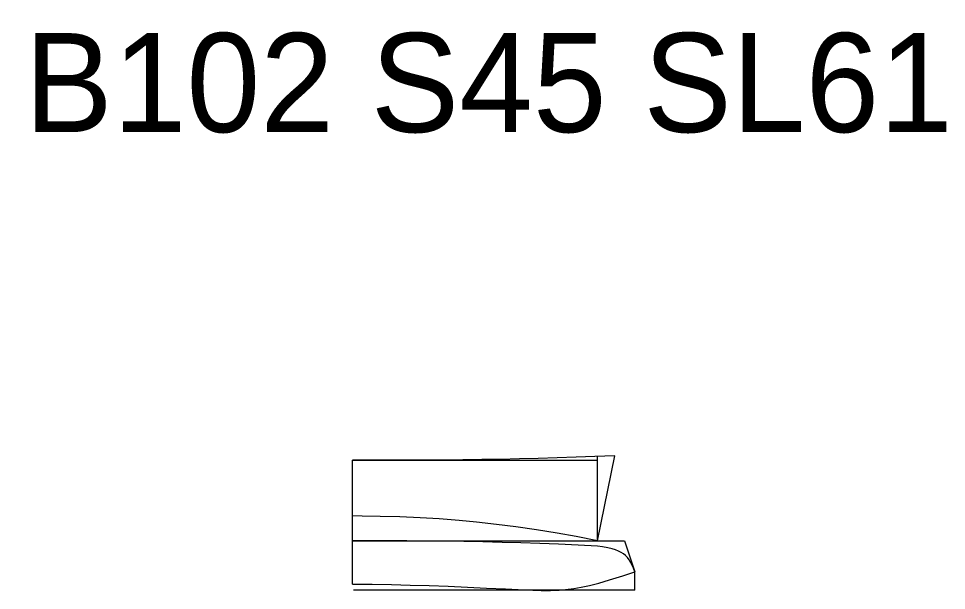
# Model space of a CAD drawing. Extents: x -2456 to 164, y -6201 to 32.
# Drawn here: x -585 to 164, y -429 to 32 of the extents above; entities that cross this region are included whole.
import ezdxf

# ---------------------------------------------------------------- set-up
doc = ezdxf.new("R2010")
doc.units = 0
doc.layers.add('1', color=7, linetype='ByLayer', lineweight=5, true_color=0xffffff)
doc.layers.add('8', color=7, linetype='ByLayer', lineweight=5, true_color=0xffffff)
doc.styles.add('textstyle44', font='')
doc.styles.get('textstyle44').set_extended_font_data('textstyle55')

msp = doc.modelspace()

# ---------------------------------------------------------------- linework, layer by layer
at = {"layer": '8'}
for points in [[(-104.027643, -320.788727), (-120.05216, -321.38263), (-135.300324, -321.931973), (-150.549639, -322.446873), (-165.800457, -322.907372), (-180.932001, -323.291567), (-196.186445, -323.601112), (-211.442381, -323.840936), (-226.699502, -324.019807), (-241.957475, -324.146496), (-257.215976, -324.229769), (-272.474672, -324.278398), (-287.733267, -324.301149), (-302.908411, -324.306805), (-315.756378, -324.306641)], [(-104.027643, -320.788727), (-120.05216, -321.382615), (-135.300324, -321.931964), (-150.549639, -322.446881), (-165.800457, -322.907401), (-180.932001, -323.291612), (-196.186445, -323.601163), (-211.442381, -323.840987), (-226.699502, -324.019853), (-241.957475, -324.146534), (-257.215976, -324.229801), (-272.474672, -324.278424), (-287.733267, -324.301176), (-302.908411, -324.306838), (-315.756378, -324.306641)], [(-104.027643, -320.788727), (-120.05216, -321.38263), (-135.300324, -321.931973), (-150.549639, -322.446873), (-165.800457, -322.907372), (-180.932001, -323.291567), (-196.186445, -323.601112), (-211.442381, -323.840936), (-226.699502, -324.019807), (-241.957475, -324.146496), (-257.215976, -324.229769), (-272.474672, -324.278398), (-287.733267, -324.301149), (-302.908411, -324.306805), (-315.756378, -324.306641)], [(-104.027643, -320.788727), (-120.05216, -321.38263), (-135.300324, -321.931973), (-150.549639, -322.446873), (-165.800457, -322.907372), (-180.932001, -323.291567), (-196.186445, -323.601112), (-211.442381, -323.840936), (-226.699502, -324.019807), (-241.957475, -324.146496), (-257.215976, -324.229769), (-272.474672, -324.278398), (-287.733267, -324.301149), (-302.908411, -324.306805), (-315.756378, -324.306641)], [(-104.027643, -320.788727), (-120.05216, -321.38263), (-135.300324, -321.931973), (-150.549639, -322.446873), (-165.800457, -322.907372), (-180.932001, -323.291567), (-196.186445, -323.601112), (-211.442381, -323.840936), (-226.699502, -324.019807), (-241.957475, -324.146496), (-257.215976, -324.229769), (-272.474672, -324.278398), (-287.733267, -324.301149), (-302.908411, -324.306805), (-315.756378, -324.306641)], [(-104.027643, -320.788727), (-120.05216, -321.38263), (-135.300324, -321.931973), (-150.549639, -322.446873), (-165.800457, -322.907372), (-180.932001, -323.291567), (-196.186445, -323.601112), (-211.442381, -323.840936), (-226.699502, -324.019807), (-241.957475, -324.146496), (-257.215976, -324.229769), (-272.474672, -324.278398), (-287.733267, -324.301149), (-302.908411, -324.306805), (-315.756378, -324.306641)], [(-117.972956, -389.306183), (-104.027643, -320.788727)], [(-117.972956, -389.306183), (-104.027643, -320.788727)], [(-117.972956, -389.306183), (-104.027643, -320.788727)], [(-117.972956, -389.306183), (-104.027643, -320.788727)], [(-117.972956, -389.306183), (-104.027643, -320.788727)], [(-117.972956, -389.306183), (-104.027643, -320.788727)], [(-117.972956, -389.306183), (-117.972956, -321.305542)], [(-117.972956, -389.306183), (-117.972956, -321.305542)], [(-117.972956, -389.306183), (-117.972956, -321.305542)], [(-117.972956, -389.306183), (-117.972956, -321.305542)], [(-117.972956, -389.306183), (-117.972956, -321.305542)], [(-117.972956, -389.306183), (-117.972956, -321.305542)], [(-315.756378, -369.306335), (-315.756378, -353.567884), (-315.756378, -338.544372), (-315.756378, -324.306793)], [(-315.756378, -324.306793), (-117.972956, -324.306793)], [(-315.756378, -369.306335), (-315.756378, -353.567884), (-315.756378, -338.544372), (-315.756378, -324.306793)], [(-315.756378, -324.306793), (-117.972956, -324.306793)], [(-315.756378, -369.306335), (-315.756378, -353.567884), (-315.756378, -338.544372), (-315.756378, -324.306793)], [(-315.756378, -324.306793), (-117.972956, -324.306793)], [(-315.756378, -369.306335), (-315.756378, -353.567884), (-315.756378, -338.544372), (-315.756378, -324.306793)], [(-315.756378, -324.306793), (-117.972956, -324.306793)], [(-315.756378, -369.306335), (-315.756378, -353.567884), (-315.756378, -338.544372), (-315.756378, -324.306793)], [(-315.756378, -324.306793), (-117.972956, -324.306793)], [(-315.756378, -369.306335), (-315.756378, -353.567884), (-315.756378, -338.544372), (-315.756378, -324.306793)], [(-315.756378, -324.306793), (-117.972956, -324.306793)], [(-117.972937, -389.306183), (-135.124481, -386.01575), (-150.509371, -383.30968), (-167.299722, -380.588996), (-183.966867, -378.136645), (-199.484755, -376.096985), (-215.5228, -374.269643), (-229.648069, -372.933697), (-245.702859, -371.721813), (-261.148264, -370.815014), (-277.474436, -370.095558), (-293.345033, -369.611347), (-307.800651, -369.354835), (-315.756378, -369.306335)], [(-315.756378, -424.306755), (-315.756378, -408.853527), (-315.756378, -393.74579), (-315.756378, -378.678831), (-315.756378, -369.306335)], [(-117.972937, -389.306183), (-135.124481, -386.015756), (-150.509371, -383.30969), (-167.299722, -380.589009), (-183.966867, -378.136661), (-199.484755, -376.097003), (-215.5228, -374.269662), (-229.648069, -372.933715), (-245.702859, -371.72183), (-261.148264, -370.815029), (-277.474436, -370.095569), (-293.345033, -369.611354), (-307.800651, -369.354838), (-315.756378, -369.306335)], [(-315.756378, -424.306755), (-315.756378, -408.853527), (-315.756378, -393.74579), (-315.756378, -378.678831), (-315.756378, -369.306335)], [(-117.972937, -389.306183), (-135.124481, -386.01575), (-150.509371, -383.30968), (-167.299722, -380.588996), (-183.966867, -378.136645), (-199.484755, -376.096985), (-215.5228, -374.269643), (-229.648069, -372.933697), (-245.702859, -371.721813), (-261.148264, -370.815014), (-277.474436, -370.095558), (-293.345033, -369.611347), (-307.800651, -369.354835), (-315.756378, -369.306335)], [(-315.756378, -424.306755), (-315.756378, -408.853527), (-315.756378, -393.74579), (-315.756378, -378.678831), (-315.756378, -369.306335)], [(-117.972937, -389.306183), (-135.124481, -386.01575), (-150.509371, -383.30968), (-167.299722, -380.588996), (-183.966867, -378.136645), (-199.484755, -376.096985), (-215.5228, -374.269643), (-229.648069, -372.933697), (-245.702859, -371.721813), (-261.148264, -370.815014), (-277.474436, -370.095558), (-293.345033, -369.611347), (-307.800651, -369.354835), (-315.756378, -369.306335)], [(-315.756378, -424.306755), (-315.756378, -408.853527), (-315.756378, -393.74579), (-315.756378, -378.678831), (-315.756378, -369.306335)], [(-117.972937, -389.306183), (-135.124481, -386.01575), (-150.509371, -383.30968), (-167.299722, -380.588996), (-183.966867, -378.136645), (-199.484755, -376.096985), (-215.5228, -374.269643), (-229.648069, -372.933697), (-245.702859, -371.721813), (-261.148264, -370.815014), (-277.474436, -370.095558), (-293.345033, -369.611347), (-307.800651, -369.354835), (-315.756378, -369.306335)], [(-315.756378, -424.306755), (-315.756378, -408.853527), (-315.756378, -393.74579), (-315.756378, -378.678831), (-315.756378, -369.306335)], [(-117.972937, -389.306183), (-135.124481, -386.01575), (-150.509371, -383.30968), (-167.299722, -380.588996), (-183.966867, -378.136645), (-199.484755, -376.096985), (-215.5228, -374.269643), (-229.648069, -372.933697), (-245.702859, -371.721813), (-261.148264, -370.815014), (-277.474436, -370.095558), (-293.345033, -369.611347), (-307.800651, -369.354835), (-315.756378, -369.306335)], [(-315.756378, -424.306755), (-315.756378, -408.853527), (-315.756378, -393.74579), (-315.756378, -378.678831), (-315.756378, -369.306335)], [(-117.972937, -393.808899), (-133.692739, -392.854396), (-149.347745, -392.0539), (-164.577969, -391.460797), (-179.951949, -391.009317), (-195.014266, -390.630906), (-210.390452, -390.288654), (-225.753093, -389.995166), (-241.131301, -389.748468), (-256.479225, -389.54767), (-271.858644, -389.402363), (-287.287877, -389.322224), (-302.200083, -389.294648), (-315.756378, -389.306335)], [(-117.972937, -393.808899), (-133.692739, -392.854396), (-149.347745, -392.0539), (-164.577969, -391.460797), (-179.951949, -391.009317), (-195.014266, -390.630906), (-210.390452, -390.288654), (-225.753093, -389.995166), (-241.131301, -389.748468), (-256.479225, -389.54767), (-271.858644, -389.402363), (-287.287877, -389.322224), (-302.200083, -389.294648), (-315.756378, -389.306335)], [(-117.972937, -393.808899), (-133.692739, -392.854396), (-149.347745, -392.0539), (-164.577969, -391.460797), (-179.951949, -391.009317), (-195.014266, -390.630906), (-210.390452, -390.288654), (-225.753093, -389.995166), (-241.131301, -389.748468), (-256.479225, -389.54767), (-271.858644, -389.402363), (-287.287877, -389.322224), (-302.200083, -389.294648), (-315.756378, -389.306335)], [(-117.972937, -393.808899), (-133.692739, -392.854396), (-149.347745, -392.0539), (-164.577969, -391.460797), (-179.951949, -391.009317), (-195.014266, -390.630906), (-210.390452, -390.288654), (-225.753093, -389.995166), (-241.131301, -389.748468), (-256.479225, -389.54767), (-271.858644, -389.402363), (-287.287877, -389.322224), (-302.200083, -389.294648), (-315.756378, -389.306335)], [(-117.972937, -393.808899), (-133.692739, -392.854396), (-149.347745, -392.0539), (-164.577969, -391.460797), (-179.951949, -391.009317), (-195.014266, -390.630906), (-210.390452, -390.288654), (-225.753093, -389.995166), (-241.131301, -389.748468), (-256.479225, -389.54767), (-271.858644, -389.402363), (-287.287877, -389.322224), (-302.200083, -389.294648), (-315.756378, -389.306335)], [(-117.972937, -393.808899), (-133.692742, -392.85438), (-149.347746, -392.053878), (-164.577963, -391.460781), (-179.95194, -391.00932), (-195.014264, -390.630936), (-210.390458, -390.288699), (-225.753094, -389.995191), (-241.131291, -389.748472), (-256.479214, -389.547699), (-271.858637, -389.402431), (-287.287874, -389.322299), (-302.200082, -389.294696), (-315.756378, -389.306335)], [(-315.756378, -389.306335), (-96.229963, -389.306335)], [(-315.756378, -389.306335), (-96.229963, -389.306335)], [(-315.756378, -389.306335), (-96.229963, -389.306335)], [(-315.756378, -389.306335), (-96.229963, -389.306335)], [(-315.756378, -389.306335), (-96.229963, -389.306335)], [(-315.756378, -389.306335), (-96.229963, -389.306335)], [(-96.229963, -389.306335), (-87.755671, -414.30706)], [(-96.229963, -389.306335), (-87.755671, -414.30706)], [(-96.229963, -389.306335), (-87.755671, -414.30706)], [(-96.229963, -389.306335), (-87.755671, -414.30706)], [(-96.229963, -389.306335), (-87.755671, -414.30706)], [(-96.229963, -389.306335), (-87.755671, -414.30706)], [(-87.755671, -414.30706), (-89.548414, -409.974035), (-90.979919, -407.122401), (-92.414157, -404.777876), (-93.865759, -402.849902), (-95.354002, -401.263817), (-96.956431, -399.916365), (-98.806083, -398.691332), (-100.925373, -397.590611), (-103.371974, -396.605803), (-106.25061, -395.72709), (-109.676242, -394.958645), (-114.029886, -394.266001), (-117.972937, -393.808899)], [(-87.755671, -414.30706), (-89.548411, -409.974049), (-90.979913, -407.12242), (-92.414159, -404.777856), (-93.865769, -402.8499), (-95.353994, -401.263851), (-96.956432, -399.916428), (-98.806081, -398.691378), (-100.92538, -397.590614), (-103.37197, -396.605738), (-106.250614, -395.727068), (-109.67625, -394.958638), (-114.029884, -394.265969), (-117.972937, -393.808899)], [(-87.755671, -414.30706), (-89.548414, -409.974035), (-90.979919, -407.122401), (-92.414157, -404.777876), (-93.865759, -402.849902), (-95.354002, -401.263817), (-96.956431, -399.916365), (-98.806083, -398.691332), (-100.925373, -397.590611), (-103.371974, -396.605803), (-106.25061, -395.72709), (-109.676242, -394.958645), (-114.029886, -394.266001), (-117.972937, -393.808899)], [(-87.755671, -414.30706), (-89.548414, -409.974035), (-90.979919, -407.122401), (-92.414157, -404.777876), (-93.865759, -402.849902), (-95.354002, -401.263817), (-96.956431, -399.916365), (-98.806083, -398.691332), (-100.925373, -397.590611), (-103.371974, -396.605803), (-106.25061, -395.72709), (-109.676242, -394.958645), (-114.029886, -394.266001), (-117.972937, -393.808899)], [(-87.755671, -414.30706), (-89.548414, -409.974035), (-90.979919, -407.122401), (-92.414157, -404.777876), (-93.865759, -402.849902), (-95.354002, -401.263817), (-96.956431, -399.916365), (-98.806083, -398.691332), (-100.925373, -397.590611), (-103.371974, -396.605803), (-106.25061, -395.72709), (-109.676242, -394.958645), (-114.029886, -394.266001), (-117.972937, -393.808899)], [(-87.755671, -414.30706), (-89.548414, -409.974035), (-90.979919, -407.122401), (-92.414157, -404.777876), (-93.865759, -402.849902), (-95.354002, -401.263817), (-96.956431, -399.916365), (-98.806083, -398.691332), (-100.925373, -397.590611), (-103.371974, -396.605803), (-106.25061, -395.72709), (-109.676242, -394.958645), (-114.029886, -394.266001), (-117.972937, -393.808899)], [(-315.756378, -424.306755), (-299.856009, -424.469597), (-284.240122, -424.72316), (-269.125515, -425.057455), (-253.901381, -425.500059), (-238.395981, -426.080801), (-223.022362, -426.756242), (-207.643024, -427.483882), (-192.248162, -428.216978), (-176.827967, -428.908786), (-163.480953, -429.379451), (-155.768681, -429.420341), (-148.932962, -429.191634), (-143.72225, -428.79284), (-136.94202, -427.933504), (-131.041332, -426.896187), (-124.337413, -425.436524), (-116.850392, -423.514061), (-108.152896, -420.989009), (-97.550093, -417.626963), (-87.755671, -414.30706)], [(-315.756378, -424.306755), (-299.856009, -424.469597), (-284.240123, -424.72316), (-269.125518, -425.057455), (-253.901386, -425.500059), (-238.395988, -426.080802), (-223.022372, -426.756244), (-207.643036, -427.483888), (-192.248174, -428.216992), (-176.827979, -428.908814), (-163.480961, -429.379495), (-155.768687, -429.420395), (-148.932966, -429.191696), (-143.722252, -428.792907), (-136.942021, -427.933575), (-131.041332, -426.89626), (-124.337413, -425.436596), (-116.850392, -423.514128), (-108.152896, -420.989062), (-97.550093, -417.626992), (-87.755671, -414.30706)], [(-315.756378, -424.306755), (-299.856009, -424.469597), (-284.240122, -424.72316), (-269.125515, -425.057455), (-253.901381, -425.500059), (-238.395981, -426.080801), (-223.022362, -426.756242), (-207.643024, -427.483882), (-192.248162, -428.216978), (-176.827967, -428.908786), (-163.480953, -429.379451), (-155.768681, -429.420341), (-148.932962, -429.191634), (-143.72225, -428.79284), (-136.94202, -427.933504), (-131.041332, -426.896187), (-124.337413, -425.436524), (-116.850392, -423.514061), (-108.152896, -420.989009), (-97.550093, -417.626963), (-87.755671, -414.30706)], [(-315.756378, -424.306755), (-299.856009, -424.469597), (-284.240122, -424.72316), (-269.125515, -425.057455), (-253.901381, -425.500059), (-238.395981, -426.080801), (-223.022362, -426.756242), (-207.643024, -427.483882), (-192.248162, -428.216978), (-176.827967, -428.908786), (-163.480953, -429.379451), (-155.768681, -429.420341), (-148.932962, -429.191634), (-143.72225, -428.79284), (-136.94202, -427.933504), (-131.041332, -426.896187), (-124.337413, -425.436524), (-116.850392, -423.514061), (-108.152896, -420.989009), (-97.550093, -417.626963), (-87.755671, -414.30706)], [(-315.756378, -424.306755), (-299.856009, -424.469597), (-284.240122, -424.72316), (-269.125515, -425.057455), (-253.901381, -425.500059), (-238.395981, -426.080801), (-223.022362, -426.756242), (-207.643024, -427.483882), (-192.248162, -428.216978), (-176.827967, -428.908786), (-163.480953, -429.379451), (-155.768681, -429.420341), (-148.932962, -429.191634), (-143.72225, -428.79284), (-136.94202, -427.933504), (-131.041332, -426.896187), (-124.337413, -425.436524), (-116.850392, -423.514061), (-108.152896, -420.989009), (-97.550093, -417.626963), (-87.755671, -414.30706)], [(-315.756378, -424.306755), (-299.856009, -424.469597), (-284.240122, -424.72316), (-269.125515, -425.057455), (-253.901381, -425.500059), (-238.395981, -426.080801), (-223.022362, -426.756242), (-207.643024, -427.483882), (-192.248162, -428.216978), (-176.827967, -428.908786), (-163.480953, -429.379451), (-155.768681, -429.420341), (-148.932962, -429.191634), (-143.72225, -428.79284), (-136.94202, -427.933504), (-131.041332, -426.896187), (-124.337413, -425.436524), (-116.850392, -423.514061), (-108.152896, -420.989009), (-97.550093, -417.626963), (-87.755671, -414.30706)], [(-87.755671, -429.306564), (-87.755671, -414.30706)], [(-87.755671, -429.306564), (-87.755671, -414.30706)], [(-87.755671, -429.306564), (-87.755671, -414.30706)], [(-87.755671, -429.306564), (-87.755671, -414.30706)], [(-87.755671, -429.306564), (-87.755671, -414.30706)], [(-87.755671, -429.306564), (-87.755671, -414.30706)], [(-87.755671, -429.306564), (-314.991684, -429.306564)], [(-87.755671, -429.306564), (-314.991684, -429.306564)], [(-87.755671, -429.306564), (-314.991684, -429.306564)], [(-87.755671, -429.306564), (-314.991684, -429.306564)], [(-87.755671, -429.306564), (-314.991684, -429.306564)], [(-87.755671, -429.306564), (-314.991684, -429.306564)]]:
    msp.add_lwpolyline(points, dxfattribs=at)

# ---------------------------------------------------------------- texts
at = {"layer": '1', "style": 'textstyle44'}
msp.add_text('39码尺寸L72 B102 S45 SL61', height=80, dxfattribs=at).set_placement((-1235.121765, -59.484787))

doc.saveas('drawing.dxf')
